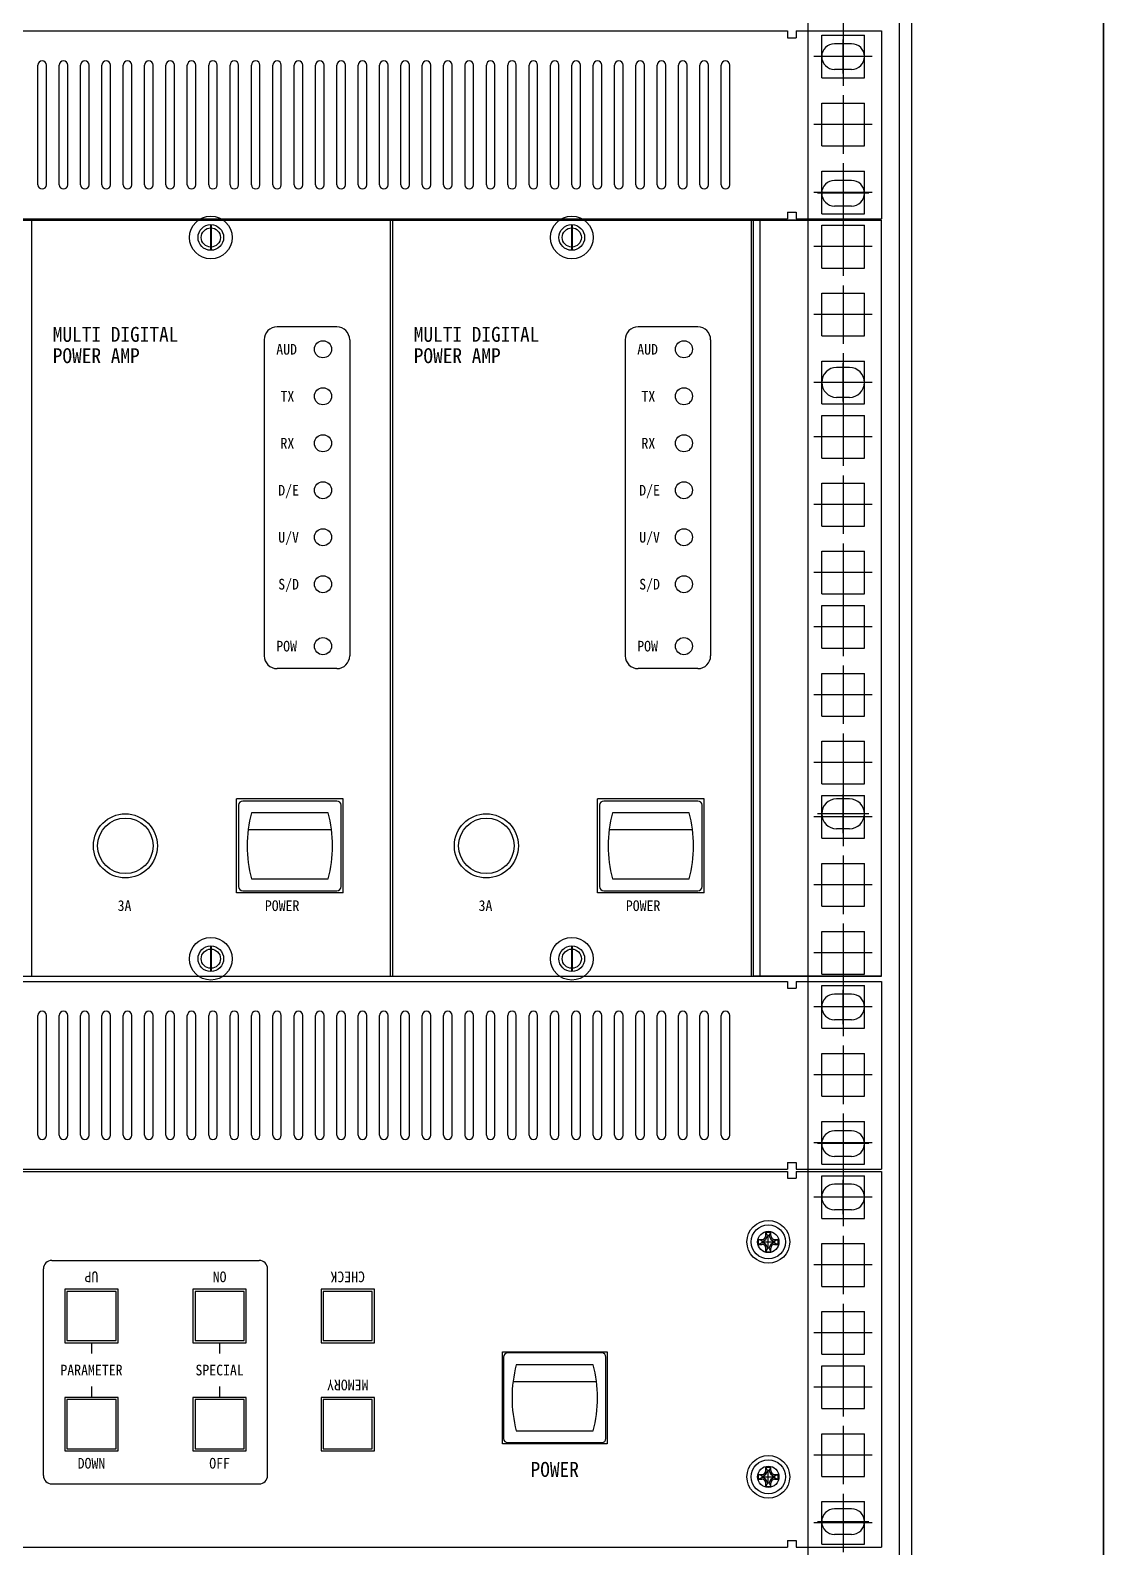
# Model space of a CAD drawing. Header units: millimetres. Extents: x 0 to 841, y 0 to 594.
# Drawn here: x 734.87 to 740.01, y 496.67 to 503.94 of the extents above; entities that cross this region are included whole.
import ezdxf
from ezdxf.enums import TextEntityAlignment as Align

# ---------------------------------------------------------------- set-up
doc = ezdxf.new("R2010")
doc.units = ezdxf.units.MM
doc.header["$LTSCALE"] = 10
doc.layers.add('LINE05', color=2, linetype='Continuous')
doc.layers.add('LINE06', color=9, linetype='Continuous')
doc.styles.get("Standard").update_dxf_attribs({"font": 'GulimChe.ttf'})

# ---------------------------------------------------------------- blocks, each defined once
blk = doc.blocks.new('sw-05')
at = {"color": 7}
for p, q in [((-12, 9.5), (-12, -9.5)), ((11, 10.5), (-11, 10.5)), ((9, 7.75), (-9, 7.75)), ((12, -9.5), (12, 9.5)), ((9.77, 3.75), (-9.77, 3.75)), ((-11, -10.5), (11, -10.5)), ((-9, -7.75), (9, -7.75))]:
    blk.add_line(p, q, dxfattribs=at)
for centre, radius, start, end in [((-11, 9.5), 1, 90, 180), ((20.53, 0), 30.53, 165.2952, 194.7048), ((-20.53, 0), 30.53, 345.2952, 14.7048), ((11, 9.5), 1, 0, 90), ((-11, -9.5), 1, 180, 270), ((11, -9.5), 1, 270, 0)]:
    blk.add_arc(centre, radius, start, end, dxfattribs=at)

msp = doc.modelspace()

# ---------------------------------------------------------------- linework, layer by layer
at = {"color": 7, "lineweight": 30}
for p, q in [((736.3357, 502.516), (736.0494, 502.516)), ((738.0642, 502.516), (737.7778, 502.516)), ((736.3971, 502.4547), (736.3971, 500.941)), ((738.1255, 502.4547), (738.1255, 500.941)), ((736.3357, 500.8797), (736.0494, 500.8797)), ((738.0642, 500.8797), (737.7778, 500.8797))]:
    msp.add_line(p, q, dxfattribs=at)
at = {"color": 7}
for p, q in [((735.988, 502.4547), (735.988, 500.941)), ((737.7164, 502.4547), (737.7164, 500.941))]:
    msp.add_line(p, q, dxfattribs=at)
for centre, start, end in [((736.0494, 502.4547), 90, 180), ((737.7778, 502.4547), 90, 180), ((736.0494, 500.941), 180, 270), ((737.7778, 500.941), 180, 270)]:
    msp.add_arc(centre, 0.0614, start, end, dxfattribs=at)
at = {"color": 7, "lineweight": 30}
for centre, start, end in [((736.3357, 502.4547), 0, 90), ((738.0642, 502.4547), 0, 90), ((736.3357, 500.941), 270, 0), ((738.0642, 500.941), 270, 0)]:
    msp.add_arc(centre, 0.0614, start, end, dxfattribs=at)
at = {"layer": 'LINE05'}
for p, q in [((740.0073, 529.9994), (740.0073, 486.0221)), ((740.0073, 529.9994), (740.0073, 486.0221)), ((740.0073, 486.0221), (740.0073, 529.9994)), ((739.0869, 528.5164), (739.0869, 487.5562))]:
    msp.add_line(p, q, dxfattribs=at)
at = {"layer": 'LINE06'}
for p, q in [((738.5929, 490.2869), (738.5929, 528.5164)), ((739.0306, 490.2869), (739.0306, 528.5164)), ((738.7596, 504.2101), (738.7596, 503.9302)), ((729.5142, 503.9331), (738.4937, 503.9331)), ((738.4937, 503.9331), (738.4937, 503.9004)), ((738.4937, 503.9004), (738.5346, 503.9004)), ((738.5346, 503.9331), (738.5346, 503.9004)), ((738.5346, 503.9331), (738.9437, 503.9331)), ((738.6573, 503.7081), (738.6573, 503.9127)), ((738.6573, 503.9127), (738.8619, 503.9127)), ((738.7596, 503.9503), (738.7596, 503.6705)), ((738.7596, 503.7286), (738.7596, 503.8922)), ((738.8619, 503.7081), (738.8619, 503.9127)), ((738.9437, 503.9331), (738.9437, 503.0331)), ((738.8995, 503.8104), (738.6197, 503.8104)), ((738.8823, 503.8104), (738.6369, 503.8104)), ((738.8005, 503.8718), (738.7187, 503.8718)), ((734.9039, 503.1968), (734.9039, 503.7695)), ((734.9448, 503.1968), (734.9448, 503.7695)), ((735.0062, 503.1968), (735.0062, 503.7695)), ((735.0471, 503.1968), (735.0471, 503.7695)), ((735.1085, 503.1968), (735.1085, 503.7695)), ((735.1494, 503.1968), (735.1494, 503.7695)), ((735.2107, 503.1968), (735.2107, 503.7695)), ((735.2517, 503.1968), (735.2517, 503.7695)), ((735.313, 503.1968), (735.313, 503.7695)), ((735.3539, 503.1968), (735.3539, 503.7695)), ((735.4153, 503.1968), (735.4153, 503.7695)), ((735.4562, 503.1968), (735.4562, 503.7695)), ((735.5176, 503.1968), (735.5176, 503.7695)), ((735.5585, 503.1968), (735.5585, 503.7695)), ((735.6198, 503.1968), (735.6198, 503.7695)), ((735.6607, 503.1968), (735.6607, 503.7695)), ((735.7221, 503.1968), (735.7221, 503.7695)), ((735.763, 503.1968), (735.763, 503.7695)), ((735.8244, 503.1968), (735.8244, 503.7695)), ((735.8653, 503.1968), (735.8653, 503.7695)), ((735.9267, 503.1968), (735.9267, 503.7695)), ((735.9676, 503.1968), (735.9676, 503.7695)), ((736.0289, 503.1968), (736.0289, 503.7695)), ((736.0698, 503.1968), (736.0698, 503.7695)), ((736.1312, 503.1968), (736.1312, 503.7695)), ((736.1721, 503.1968), (736.1721, 503.7695)), ((736.2335, 503.1968), (736.2335, 503.7695)), ((736.2744, 503.1968), (736.2744, 503.7695)), ((736.3357, 503.1968), (736.3357, 503.7695)), ((736.3767, 503.1968), (736.3767, 503.7695)), ((736.438, 503.1968), (736.438, 503.7695)), ((736.4789, 503.1968), (736.4789, 503.7695)), ((736.5403, 503.1968), (736.5403, 503.7695)), ((736.5812, 503.1968), (736.5812, 503.7695)), ((736.6426, 503.1968), (736.6426, 503.7695)), ((736.6835, 503.1968), (736.6835, 503.7695)), ((736.7448, 503.1968), (736.7448, 503.7695)), ((736.7857, 503.1968), (736.7857, 503.7695)), ((736.8471, 503.1968), (736.8471, 503.7695)), ((736.888, 503.1968), (736.888, 503.7695)), ((736.9494, 503.1968), (736.9494, 503.7695)), ((736.9903, 503.1968), (736.9903, 503.7695)), ((737.0517, 503.1968), (737.0517, 503.7695)), ((737.0926, 503.1968), (737.0926, 503.7695)), ((737.1539, 503.1968), (737.1539, 503.7695)), ((737.1948, 503.1968), (737.1948, 503.7695)), ((737.2562, 503.1968), (737.2562, 503.7695)), ((737.2971, 503.1968), (737.2971, 503.7695)), ((737.3585, 503.1968), (737.3585, 503.7695)), ((737.3994, 503.1968), (737.3994, 503.7695)), ((737.4607, 503.1968), (737.4607, 503.7695)), ((737.5017, 503.1968), (737.5017, 503.7695)), ((737.563, 503.1968), (737.563, 503.7695)), ((737.6039, 503.1968), (737.6039, 503.7695)), ((737.6653, 503.1968), (737.6653, 503.7695)), ((737.7062, 503.1968), (737.7062, 503.7695)), ((737.7676, 503.1968), (737.7676, 503.7695)), ((737.8085, 503.1968), (737.8085, 503.7695)), ((737.8698, 503.1968), (737.8698, 503.7695)), ((737.9107, 503.1968), (737.9107, 503.7695)), ((737.9721, 503.1968), (737.9721, 503.7695)), ((738.013, 503.1968), (738.013, 503.7695)), ((738.0744, 503.1968), (738.0744, 503.7695)), ((738.1153, 503.1968), (738.1153, 503.7695)), ((738.1767, 503.1968), (738.1767, 503.7695)), ((738.2176, 503.1968), (738.2176, 503.7695)), ((738.8005, 503.749), (738.7187, 503.749)), ((738.6573, 503.7081), (738.8619, 503.7081)), ((738.7596, 503.6251), (738.7596, 503.3452)), ((738.6573, 503.3829), (738.6573, 503.5874)), ((738.6573, 503.5874), (738.8619, 503.5874)), ((738.8619, 503.3829), (738.8619, 503.5874)), ((738.8995, 503.4852), (738.6197, 503.4852)), ((738.6573, 503.3829), (738.8619, 503.3829)), ((738.6573, 503.0577), (738.6573, 503.2622)), ((738.6573, 503.2622), (738.8619, 503.2622)), ((738.7596, 503.2999), (738.7596, 503.02)), ((738.7596, 503.2377), (738.7596, 503.074)), ((738.8619, 503.0577), (738.8619, 503.2622)), ((738.8995, 503.1599), (738.6197, 503.1599)), ((738.8005, 503.2172), (738.7187, 503.2172)), ((738.8823, 503.1559), (738.6369, 503.1559)), ((738.8005, 503.0945), (738.7187, 503.0945)), ((729.0642, 503.0274), (738.9437, 503.0274)), ((729.5142, 503.0331), (738.4937, 503.0331)), ((734.8732, 503.0274), (736.5914, 503.0274)), ((734.8732, 503.0274), (734.8732, 499.407)), ((734.8732, 503.0274), (736.5914, 503.0274)), ((734.8732, 503.0274), (734.8732, 499.407)), ((735.7323, 503.0274), (736.5914, 503.0274)), ((735.7323, 503.0274), (736.5914, 503.0274)), ((736.5914, 503.0274), (736.5914, 499.407)), ((736.5914, 503.0274), (736.5914, 499.407)), ((736.6017, 503.0274), (738.3198, 503.0274)), ((736.6017, 503.0274), (736.6017, 499.407)), ((736.6017, 503.0274), (738.3198, 503.0274)), ((736.6017, 503.0274), (736.6017, 499.407)), ((737.4607, 503.0274), (738.3198, 503.0274)), ((737.4607, 503.0274), (738.3198, 503.0274)), ((738.3198, 503.0274), (738.3198, 499.407)), ((738.3198, 503.0274), (738.3198, 499.407)), ((738.3301, 499.407), (738.3301, 503.0274)), ((738.9437, 503.0274), (738.3301, 503.0274)), ((738.3628, 499.407), (738.3628, 503.0274)), ((738.4937, 503.0659), (738.4937, 503.0331)), ((738.4937, 503.0659), (738.5346, 503.0659)), ((738.5346, 503.0659), (738.5346, 503.0331)), ((738.5346, 503.0331), (738.9437, 503.0331)), ((738.6573, 503.0577), (738.8619, 503.0577)), ((738.7596, 503.0401), (738.7596, 502.7602)), ((738.9437, 499.407), (738.9437, 503.0274)), ((735.7303, 503.0054), (735.7303, 502.8827)), ((735.7344, 503.0054), (735.7344, 502.8827)), ((737.4587, 503.0054), (737.4587, 502.8827)), ((737.4628, 503.0054), (737.4628, 502.8827)), ((738.6573, 502.7979), (738.6573, 503.0024)), ((738.6573, 503.0024), (738.8619, 503.0024)), ((738.8619, 502.7979), (738.8619, 503.0024)), ((738.8995, 502.9002), (738.6197, 502.9002)), ((738.6573, 502.7979), (738.8619, 502.7979)), ((738.6573, 502.4727), (738.6573, 502.6772)), ((738.6573, 502.6772), (738.8619, 502.6772)), ((738.7596, 502.7149), (738.7596, 502.435)), ((738.8619, 502.4727), (738.8619, 502.6772)), ((738.8995, 502.5749), (738.6197, 502.5749)), ((738.6573, 502.4727), (738.8619, 502.4727)), ((738.7596, 502.3897), (738.7596, 502.1098)), ((738.6573, 502.1474), (738.6573, 502.352)), ((738.6573, 502.352), (738.8619, 502.352)), ((738.7903, 502.3217), (738.7289, 502.3217)), ((738.7596, 502.1581), (738.7596, 502.3422)), ((738.8619, 502.1474), (738.8619, 502.352)), ((738.8995, 502.2497), (738.6197, 502.2497)), ((738.8823, 502.2501), (738.6369, 502.2501)), ((738.6573, 502.1474), (738.8619, 502.1474)), ((738.7903, 502.1785), (738.7289, 502.1785)), ((738.6573, 501.8877), (738.6573, 502.0922)), ((738.6573, 502.0922), (738.8619, 502.0922)), ((738.7596, 502.1299), (738.7596, 501.85)), ((738.8619, 501.8877), (738.8619, 502.0922)), ((738.8995, 501.9899), (738.6197, 501.9899)), ((738.6573, 501.8877), (738.8619, 501.8877)), ((738.7596, 501.8047), (738.7596, 501.5248)), ((738.6573, 501.5624), (738.6573, 501.767)), ((738.6573, 501.767), (738.8619, 501.767)), ((738.8619, 501.5624), (738.8619, 501.767)), ((738.8995, 501.6647), (738.6197, 501.6647)), ((738.6573, 501.5624), (738.8619, 501.5624)), ((738.6573, 501.2372), (738.6573, 501.4418)), ((738.6573, 501.4418), (738.8619, 501.4418)), ((738.7596, 501.4794), (738.7596, 501.1996)), ((738.8619, 501.2372), (738.8619, 501.4418)), ((738.8995, 501.3395), (738.6197, 501.3395)), ((738.6573, 501.2372), (738.8619, 501.2372)), ((738.7596, 501.2197), (738.7596, 500.9398)), ((738.6573, 500.9774), (738.6573, 501.182)), ((738.6573, 501.182), (738.8619, 501.182)), ((738.8619, 500.9774), (738.8619, 501.182)), ((738.8995, 501.0797), (738.6197, 501.0797)), ((738.6573, 500.9774), (738.8619, 500.9774)), ((738.6573, 500.6522), (738.6573, 500.8568)), ((738.6573, 500.8568), (738.8619, 500.8568)), ((738.7596, 500.8944), (738.7596, 500.6146)), ((738.8619, 500.6522), (738.8619, 500.8568)), ((738.8995, 500.7545), (738.6197, 500.7545)), ((738.6573, 500.6522), (738.8619, 500.6522)), ((738.7596, 500.5692), (738.7596, 500.2893)), ((738.6573, 500.327), (738.6573, 500.5315)), ((738.6573, 500.5315), (738.8619, 500.5315)), ((738.8619, 500.327), (738.8619, 500.5315)), ((738.8995, 500.4293), (738.6197, 500.4293)), ((738.6573, 500.327), (738.8619, 500.327)), ((736.3664, 500.2558), (735.8551, 500.2558)), ((735.8551, 499.8058), (735.8551, 500.2558)), ((736.3664, 500.2558), (735.8551, 500.2558)), ((735.8551, 499.8058), (735.8551, 500.2558)), ((736.3664, 500.2558), (735.8551, 500.2558)), ((735.8551, 499.8058), (735.8551, 500.2558)), ((736.3664, 500.2558), (735.8551, 500.2558)), ((735.8551, 499.8058), (735.8551, 500.2558)), ((736.3664, 499.8058), (736.3664, 500.2558)), ((736.3664, 499.8058), (736.3664, 500.2558)), ((736.3664, 499.8058), (736.3664, 500.2558)), ((736.3664, 499.8058), (736.3664, 500.2558)), ((738.0948, 500.2558), (737.5835, 500.2558)), ((737.5835, 499.8058), (737.5835, 500.2558)), ((738.0948, 500.2558), (737.5835, 500.2558)), ((737.5835, 499.8058), (737.5835, 500.2558)), ((738.0948, 500.2558), (737.5835, 500.2558)), ((737.5835, 499.8058), (737.5835, 500.2558)), ((738.0948, 500.2558), (737.5835, 500.2558)), ((737.5835, 499.8058), (737.5835, 500.2558)), ((738.0948, 499.8058), (738.0948, 500.2558)), ((738.0948, 499.8058), (738.0948, 500.2558)), ((738.0948, 499.8058), (738.0948, 500.2558)), ((738.0948, 499.8058), (738.0948, 500.2558)), ((738.6573, 500.0672), (738.6573, 500.2718)), ((738.6573, 500.2718), (738.8619, 500.2718)), ((738.7903, 500.2558), (738.7289, 500.2558)), ((738.7596, 500.3094), (738.7596, 500.0296)), ((738.7596, 500.0922), (738.7596, 500.2763)), ((738.8619, 500.0672), (738.8619, 500.2718)), ((738.8823, 500.1842), (738.6369, 500.1842)), ((738.8995, 500.1695), (738.6197, 500.1695)), ((738.7903, 500.1126), (738.7289, 500.1126)), ((738.6573, 500.0672), (738.8619, 500.0672)), ((738.7596, 499.9842), (738.7596, 499.7043)), ((738.6573, 499.742), (738.6573, 499.9465)), ((738.6573, 499.9465), (738.8619, 499.9465)), ((738.8619, 499.742), (738.8619, 499.9465)), ((738.8995, 499.8443), (738.6197, 499.8443)), ((736.3664, 499.8058), (735.8551, 499.8058)), ((736.3664, 499.8058), (735.8551, 499.8058)), ((736.3664, 499.8058), (735.8551, 499.8058)), ((736.3664, 499.8058), (735.8551, 499.8058)), ((738.0948, 499.8058), (737.5835, 499.8058)), ((738.0948, 499.8058), (737.5835, 499.8058)), ((738.0948, 499.8058), (737.5835, 499.8058)), ((738.0948, 499.8058), (737.5835, 499.8058)), ((738.6573, 499.742), (738.8619, 499.742)), ((738.6573, 499.4168), (738.6573, 499.6213)), ((738.6573, 499.6213), (738.8619, 499.6213)), ((738.7596, 499.659), (738.7596, 499.3791)), ((738.8619, 499.4168), (738.8619, 499.6213)), ((735.7303, 499.5517), (735.7303, 499.4289)), ((735.7344, 499.5517), (735.7344, 499.4289)), ((737.4587, 499.5517), (737.4587, 499.4289)), ((737.4628, 499.5517), (737.4628, 499.4289)), ((738.8995, 499.519), (738.6197, 499.519)), ((729.0642, 499.407), (738.9437, 499.407)), ((729.5142, 499.382), (738.4937, 499.382)), ((734.8732, 499.407), (736.5914, 499.407)), ((734.8732, 499.407), (736.5914, 499.407)), ((736.6017, 499.407), (738.3198, 499.407)), ((736.6017, 499.407), (738.3198, 499.407)), ((738.9437, 499.407), (738.3301, 499.407)), ((738.4937, 499.382), (738.4937, 499.3493)), ((738.5346, 499.382), (738.5346, 499.3493)), ((738.5346, 499.382), (738.9437, 499.382)), ((738.6573, 499.4168), (738.8619, 499.4168)), ((738.7596, 499.3992), (738.7596, 499.1193)), ((738.9437, 499.382), (738.9437, 498.482)), ((738.4937, 499.3493), (738.5346, 499.3493)), ((738.6573, 499.157), (738.6573, 499.3615)), ((738.6573, 499.3615), (738.8619, 499.3615)), ((738.8005, 499.3206), (738.7187, 499.3206)), ((738.7596, 499.1774), (738.7596, 499.3411)), ((738.8619, 499.157), (738.8619, 499.3615)), ((738.8995, 499.2593), (738.6197, 499.2593)), ((738.8823, 499.2593), (738.6369, 499.2593)), ((734.9039, 498.6456), (734.9039, 499.2184)), ((734.9448, 498.6456), (734.9448, 499.2184)), ((735.0062, 498.6456), (735.0062, 499.2184)), ((735.0471, 498.6456), (735.0471, 499.2184)), ((735.1085, 498.6456), (735.1085, 499.2184)), ((735.1494, 498.6456), (735.1494, 499.2184)), ((735.2107, 498.6456), (735.2107, 499.2184)), ((735.2517, 498.6456), (735.2517, 499.2184)), ((735.313, 498.6456), (735.313, 499.2184)), ((735.3539, 498.6456), (735.3539, 499.2184)), ((735.4153, 498.6456), (735.4153, 499.2184)), ((735.4562, 498.6456), (735.4562, 499.2184)), ((735.5176, 498.6456), (735.5176, 499.2184)), ((735.5585, 498.6456), (735.5585, 499.2184)), ((735.6198, 498.6456), (735.6198, 499.2184)), ((735.6607, 498.6456), (735.6607, 499.2184)), ((735.7221, 498.6456), (735.7221, 499.2184)), ((735.763, 498.6456), (735.763, 499.2184)), ((735.8244, 498.6456), (735.8244, 499.2184)), ((735.8653, 498.6456), (735.8653, 499.2184)), ((735.9267, 498.6456), (735.9267, 499.2184)), ((735.9676, 498.6456), (735.9676, 499.2184)), ((736.0289, 498.6456), (736.0289, 499.2184)), ((736.0698, 498.6456), (736.0698, 499.2184)), ((736.1312, 498.6456), (736.1312, 499.2184)), ((736.1721, 498.6456), (736.1721, 499.2184)), ((736.2335, 498.6456), (736.2335, 499.2184)), ((736.2744, 498.6456), (736.2744, 499.2184)), ((736.3357, 498.6456), (736.3357, 499.2184)), ((736.3767, 498.6456), (736.3767, 499.2184)), ((736.438, 498.6456), (736.438, 499.2184)), ((736.4789, 498.6456), (736.4789, 499.2184)), ((736.5403, 498.6456), (736.5403, 499.2184)), ((736.5812, 498.6456), (736.5812, 499.2184)), ((736.6426, 498.6456), (736.6426, 499.2184)), ((736.6835, 498.6456), (736.6835, 499.2184)), ((736.7448, 498.6456), (736.7448, 499.2184)), ((736.7857, 498.6456), (736.7857, 499.2184)), ((736.8471, 498.6456), (736.8471, 499.2184)), ((736.888, 498.6456), (736.888, 499.2184)), ((736.9494, 498.6456), (736.9494, 499.2184)), ((736.9903, 498.6456), (736.9903, 499.2184)), ((737.0517, 498.6456), (737.0517, 499.2184)), ((737.0926, 498.6456), (737.0926, 499.2184)), ((737.1539, 498.6456), (737.1539, 499.2184)), ((737.1948, 498.6456), (737.1948, 499.2184)), ((737.2562, 498.6456), (737.2562, 499.2184)), ((737.2971, 498.6456), (737.2971, 499.2184)), ((737.3585, 498.6456), (737.3585, 499.2184)), ((737.3994, 498.6456), (737.3994, 499.2184)), ((737.4607, 498.6456), (737.4607, 499.2184)), ((737.5017, 498.6456), (737.5017, 499.2184)), ((737.563, 498.6456), (737.563, 499.2184)), ((737.6039, 498.6456), (737.6039, 499.2184)), ((737.6653, 498.6456), (737.6653, 499.2184)), ((737.7062, 498.6456), (737.7062, 499.2184)), ((737.7676, 498.6456), (737.7676, 499.2184)), ((737.8085, 498.6456), (737.8085, 499.2184)), ((737.8698, 498.6456), (737.8698, 499.2184)), ((737.9107, 498.6456), (737.9107, 499.2184)), ((737.9721, 498.6456), (737.9721, 499.2184)), ((738.013, 498.6456), (738.013, 499.2184)), ((738.0744, 498.6456), (738.0744, 499.2184)), ((738.1153, 498.6456), (738.1153, 499.2184)), ((738.1767, 498.6456), (738.1767, 499.2184)), ((738.2176, 498.6456), (738.2176, 499.2184)), ((738.8005, 499.1979), (738.7187, 499.1979)), ((738.6573, 499.157), (738.8619, 499.157)), ((738.6573, 498.8318), (738.6573, 499.0363)), ((738.6573, 499.0363), (738.8619, 499.0363)), ((738.7596, 499.074), (738.7596, 498.7941)), ((738.8619, 498.8318), (738.8619, 499.0363)), ((738.8995, 498.934), (738.6197, 498.934)), ((738.6573, 498.8318), (738.8619, 498.8318)), ((738.7596, 498.7488), (738.7596, 498.4689)), ((738.6573, 498.5065), (738.6573, 498.7111)), ((738.6573, 498.7111), (738.8619, 498.7111)), ((738.8005, 498.6661), (738.7187, 498.6661)), ((738.7596, 498.6865), (738.7596, 498.5229)), ((738.8619, 498.5065), (738.8619, 498.7111)), ((738.8995, 498.6088), (738.6197, 498.6088)), ((738.8823, 498.6047), (738.6369, 498.6047)), ((738.4937, 498.5147), (738.4937, 498.482)), ((738.4937, 498.5147), (738.5346, 498.5147)), ((738.5346, 498.5147), (738.5346, 498.482)), ((738.6573, 498.5065), (738.8619, 498.5065)), ((738.8005, 498.5434), (738.7187, 498.5434)), ((729.5142, 498.482), (738.4937, 498.482)), ((729.5142, 498.4718), (738.4937, 498.4718)), ((738.4937, 498.4718), (738.4937, 498.439)), ((738.4937, 498.439), (738.5346, 498.439)), ((738.5346, 498.482), (738.9437, 498.482)), ((738.5346, 498.4718), (738.5346, 498.439)), ((738.5346, 498.4718), (738.9437, 498.4718)), ((738.6573, 498.2468), (738.6573, 498.4513)), ((738.6573, 498.4513), (738.8619, 498.4513)), ((738.7596, 498.489), (738.7596, 498.2091)), ((738.8619, 498.2468), (738.8619, 498.4513)), ((738.9437, 498.4718), (738.9437, 496.6718)), ((738.8005, 498.4104), (738.7187, 498.4104)), ((738.7596, 498.2672), (738.7596, 498.4309)), ((738.8995, 498.349), (738.6197, 498.349)), ((738.8823, 498.349), (738.6369, 498.349)), ((738.6573, 498.2468), (738.8619, 498.2468)), ((738.8005, 498.2877), (738.7187, 498.2877)), ((738.3549, 498.146), (738.3713, 498.146)), ((738.3549, 498.1226), (738.3549, 498.146)), ((738.3713, 498.1389), (738.3549, 498.146)), ((738.39, 498.181), (738.4133, 498.181)), ((738.39, 498.1647), (738.39, 498.181)), ((738.397, 498.1647), (738.39, 498.181)), ((738.4063, 498.1647), (738.397, 498.1647)), ((738.4017, 498.1039), (738.4017, 498.1647)), ((738.4063, 498.1647), (738.4133, 498.181)), ((738.4133, 498.1647), (738.4133, 498.181)), ((738.432, 498.146), (738.4484, 498.146)), ((738.432, 498.1389), (738.4484, 498.146)), ((738.4484, 498.1226), (738.4484, 498.146)), ((738.7596, 498.1638), (738.7596, 497.8839)), ((738.3713, 498.1296), (738.3549, 498.1226)), ((738.3549, 498.1226), (738.3713, 498.1226)), ((738.3713, 498.1389), (738.3713, 498.1296)), ((738.3713, 498.1343), (738.432, 498.1343)), ((738.39, 498.0875), (738.39, 498.1039)), ((738.397, 498.1039), (738.39, 498.0875)), ((738.39, 498.0875), (738.4133, 498.0875)), ((738.4063, 498.1039), (738.397, 498.1039)), ((738.4063, 498.1039), (738.4133, 498.0875)), ((738.4133, 498.0875), (738.4133, 498.1039)), ((738.432, 498.1389), (738.432, 498.1296)), ((738.432, 498.1296), (738.4484, 498.1226)), ((738.432, 498.1226), (738.4484, 498.1226)), ((738.6573, 497.9215), (738.6573, 498.1261)), ((738.6573, 498.1261), (738.8619, 498.1261)), ((738.8619, 497.9215), (738.8619, 498.1261)), ((734.9306, 497.016), (734.9306, 498.0048)), ((734.9715, 498.0457), (735.9635, 498.0457)), ((736.0044, 497.016), (736.0044, 498.0048)), ((738.8995, 498.0238), (738.6197, 498.0238)), ((738.6573, 497.9215), (738.8619, 497.9215)), ((738.6573, 497.5963), (738.6573, 497.8009)), ((738.6573, 497.8009), (738.8619, 497.8009)), ((738.7596, 497.8385), (738.7596, 497.5586)), ((738.8619, 497.5963), (738.8619, 497.8009)), ((735.1607, 497.6517), (735.1607, 497.6002)), ((735.7743, 497.6517), (735.7743, 497.6002)), ((738.8995, 497.6986), (738.6197, 497.6986)), ((737.1335, 497.582), (737.1335, 497.1934)), ((737.6039, 497.6024), (737.1539, 497.6024)), ((737.6244, 497.1934), (737.6244, 497.582)), ((738.6573, 497.5963), (738.8619, 497.5963)), ((738.7596, 497.5788), (738.7596, 497.2989)), ((737.563, 497.5462), (737.1948, 497.5462)), ((738.6573, 497.3365), (738.6573, 497.5411)), ((738.6573, 497.5411), (738.8619, 497.5411)), ((738.8619, 497.3365), (738.8619, 497.5411)), ((735.1607, 497.4411), (735.1607, 497.3895)), ((735.7743, 497.4411), (735.7743, 497.3895)), ((737.5787, 497.4644), (737.1791, 497.4644)), ((738.8995, 497.4388), (738.6197, 497.4388)), ((738.6573, 497.3365), (738.8619, 497.3365)), ((737.1948, 497.2292), (737.563, 497.2292)), ((738.6573, 497.0113), (738.6573, 497.2159)), ((738.6573, 497.2159), (738.8619, 497.2159)), ((738.7596, 497.2535), (738.7596, 496.9736)), ((738.8619, 497.0113), (738.8619, 497.2159)), ((737.1539, 497.1729), (737.6039, 497.1729)), ((738.39, 497.056), (738.4133, 497.056)), ((738.39, 497.0397), (738.39, 497.056)), ((738.397, 497.0397), (738.39, 497.056)), ((738.4063, 497.0397), (738.4133, 497.056)), ((738.4133, 497.0397), (738.4133, 497.056)), ((738.8995, 497.1136), (738.6197, 497.1136)), ((738.3549, 497.021), (738.3713, 497.021)), ((738.3549, 496.9976), (738.3549, 497.021)), ((738.3713, 497.0139), (738.3549, 497.021)), ((738.3713, 497.0046), (738.3549, 496.9976)), ((738.3549, 496.9976), (738.3713, 496.9976)), ((738.3713, 497.0139), (738.3713, 497.0046)), ((738.3713, 497.0093), (738.432, 497.0093)), ((738.4063, 497.0397), (738.397, 497.0397)), ((738.4017, 496.9789), (738.4017, 497.0397)), ((738.432, 497.021), (738.4484, 497.021)), ((738.432, 497.0139), (738.4484, 497.021)), ((738.432, 497.0139), (738.432, 497.0046)), ((738.432, 497.0046), (738.4484, 496.9976)), ((738.432, 496.9976), (738.4484, 496.9976)), ((738.4484, 496.9976), (738.4484, 497.021)), ((738.6573, 497.0113), (738.8619, 497.0113)), ((734.9715, 496.9751), (735.9635, 496.9751)), ((738.39, 496.9625), (738.39, 496.9789)), ((738.397, 496.9789), (738.39, 496.9625)), ((738.39, 496.9625), (738.4133, 496.9625)), ((738.4063, 496.9789), (738.397, 496.9789)), ((738.4063, 496.9789), (738.4133, 496.9625)), ((738.4133, 496.9625), (738.4133, 496.9789)), ((738.7596, 496.9283), (738.7596, 496.6484)), ((738.6573, 496.6861), (738.6573, 496.8906)), ((738.6573, 496.8906), (738.8619, 496.8906)), ((738.8005, 496.8559), (738.7187, 496.8559)), ((738.7596, 496.8763), (738.7596, 496.7127)), ((738.8619, 496.6861), (738.8619, 496.8906)), ((738.8995, 496.7884), (738.6197, 496.7884)), ((738.8823, 496.7945), (738.6369, 496.7945)), ((738.4937, 496.7045), (738.4937, 496.6718)), ((738.4937, 496.7045), (738.5346, 496.7045)), ((738.5346, 496.7045), (738.5346, 496.6718)), ((738.8005, 496.7331), (738.7187, 496.7331)), ((729.5142, 496.6718), (738.4937, 496.6718)), ((738.5346, 496.6718), (738.9437, 496.6718)), ((738.6573, 496.6861), (738.8619, 496.6861))]:
    msp.add_line(p, q, dxfattribs=at)
for points in [[(735.0328, 497.6517), (735.2885, 497.6517), (735.2885, 497.9074), (735.0328, 497.9074)], [(735.0328, 497.6517), (735.2885, 497.6517), (735.2885, 497.9074), (735.0328, 497.9074)], [(735.0328, 497.6517), (735.2885, 497.6517), (735.2885, 497.9074), (735.0328, 497.9074)], [(735.0328, 497.6517), (735.2885, 497.6517), (735.2885, 497.9074), (735.0328, 497.9074)], [(735.0431, 497.662), (735.2783, 497.662), (735.2783, 497.8972), (735.0431, 497.8972)], [(735.0431, 497.662), (735.2783, 497.662), (735.2783, 497.8972), (735.0431, 497.8972)], [(735.6465, 497.6517), (735.9021, 497.6517), (735.9021, 497.9074), (735.6465, 497.9074)], [(735.6465, 497.6517), (735.9021, 497.6517), (735.9021, 497.9074), (735.6465, 497.9074)], [(735.6465, 497.6517), (735.9021, 497.6517), (735.9021, 497.9074), (735.6465, 497.9074)], [(735.6465, 497.6517), (735.9021, 497.6517), (735.9021, 497.9074), (735.6465, 497.9074)], [(735.6567, 497.662), (735.8919, 497.662), (735.8919, 497.8972), (735.6567, 497.8972)], [(735.6567, 497.662), (735.8919, 497.662), (735.8919, 497.8972), (735.6567, 497.8972)], [(736.2601, 497.6517), (736.5158, 497.6517), (736.5158, 497.9074), (736.2601, 497.9074)], [(736.2601, 497.6517), (736.5158, 497.6517), (736.5158, 497.9074), (736.2601, 497.9074)], [(736.2703, 497.662), (736.5056, 497.662), (736.5056, 497.8972), (736.2703, 497.8972)], [(737.1284, 497.1678), (737.1284, 497.6076), (737.6295, 497.6076), (737.6295, 497.1678)], [(737.1284, 497.1678), (737.1284, 497.6076), (737.6295, 497.6076), (737.6295, 497.1678)], [(735.0328, 497.1338), (735.2885, 497.1338), (735.2885, 497.3895), (735.0328, 497.3895)], [(735.0328, 497.1338), (735.2885, 497.1338), (735.2885, 497.3895), (735.0328, 497.3895)], [(735.0328, 497.1338), (735.2885, 497.1338), (735.2885, 497.3895), (735.0328, 497.3895)], [(735.0328, 497.1338), (735.2885, 497.1338), (735.2885, 497.3895), (735.0328, 497.3895)], [(735.0431, 497.1441), (735.2783, 497.1441), (735.2783, 497.3793), (735.0431, 497.3793)], [(735.0431, 497.1441), (735.2783, 497.1441), (735.2783, 497.3793), (735.0431, 497.3793)], [(735.6465, 497.1338), (735.9021, 497.1338), (735.9021, 497.3895), (735.6465, 497.3895)], [(735.6465, 497.1338), (735.9021, 497.1338), (735.9021, 497.3895), (735.6465, 497.3895)], [(735.6465, 497.1338), (735.9021, 497.1338), (735.9021, 497.3895), (735.6465, 497.3895)], [(735.6465, 497.1338), (735.9021, 497.1338), (735.9021, 497.3895), (735.6465, 497.3895)], [(735.6567, 497.1441), (735.8919, 497.1441), (735.8919, 497.3793), (735.6567, 497.3793)], [(735.6567, 497.1441), (735.8919, 497.1441), (735.8919, 497.3793), (735.6567, 497.3793)], [(736.2601, 497.1338), (736.5158, 497.1338), (736.5158, 497.3895), (736.2601, 497.3895)], [(736.2601, 497.1338), (736.5158, 497.1338), (736.5158, 497.3895), (736.2601, 497.3895)], [(736.2703, 497.1441), (736.5056, 497.1441), (736.5056, 497.3793), (736.2703, 497.3793)]]:
    msp.add_lwpolyline(points, close=True, dxfattribs=at)
for centre, radius in [((735.7323, 502.9441), 0.1023), ((737.4607, 502.9441), 0.1023), ((735.7323, 502.9441), 0.0614), ((735.7323, 502.9441), 0.046), ((735.7323, 502.9441), 0.046), ((737.4607, 502.9441), 0.0614), ((737.4607, 502.9441), 0.046), ((737.4607, 502.9441), 0.046), ((736.2693, 502.4087), 0.0409), ((736.2693, 502.4087), 0.0409), ((737.9977, 502.4087), 0.0409), ((737.9977, 502.4087), 0.0409), ((736.2693, 502.1837), 0.0409), ((736.2693, 502.1837), 0.0409), ((736.2693, 502.1837), 0.0409), ((736.2693, 502.1837), 0.0409), ((737.9977, 502.1837), 0.0409), ((737.9977, 502.1837), 0.0409), ((737.9977, 502.1837), 0.0409), ((737.9977, 502.1837), 0.0409), ((736.2693, 501.9587), 0.0409), ((736.2693, 501.9587), 0.0409), ((736.2693, 501.9587), 0.0409), ((736.2693, 501.9587), 0.0409), ((737.9977, 501.9587), 0.0409), ((737.9977, 501.9587), 0.0409), ((737.9977, 501.9587), 0.0409), ((737.9977, 501.9587), 0.0409), ((736.2693, 501.7337), 0.0409), ((736.2693, 501.7337), 0.0409), ((736.2693, 501.7337), 0.0409), ((736.2693, 501.7337), 0.0409), ((737.9977, 501.7337), 0.0409), ((737.9977, 501.7337), 0.0409), ((737.9977, 501.7337), 0.0409), ((737.9977, 501.7337), 0.0409), ((736.2693, 501.5087), 0.0409), ((736.2693, 501.5087), 0.0409), ((736.2693, 501.5087), 0.0409), ((736.2693, 501.5087), 0.0409), ((737.9977, 501.5087), 0.0409), ((737.9977, 501.5087), 0.0409), ((737.9977, 501.5087), 0.0409), ((737.9977, 501.5087), 0.0409), ((736.2693, 501.2837), 0.0409), ((736.2693, 501.2837), 0.0409), ((736.2693, 501.2837), 0.0409), ((736.2693, 501.2837), 0.0409), ((737.9977, 501.2837), 0.0409), ((737.9977, 501.2837), 0.0409), ((737.9977, 501.2837), 0.0409), ((737.9977, 501.2837), 0.0409), ((736.2693, 500.9871), 0.0409), ((736.2693, 500.9871), 0.0409), ((736.2693, 500.9871), 0.0409), ((736.2693, 500.9871), 0.0409), ((737.9977, 500.9871), 0.0409), ((737.9977, 500.9871), 0.0409), ((737.9977, 500.9871), 0.0409), ((737.9977, 500.9871), 0.0409), ((735.3232, 500.0308), 0.1534), ((737.0517, 500.0308), 0.1534), ((735.3232, 500.0308, -0.0409), 0.133), ((737.0517, 500.0308, -0.0409), 0.133), ((735.7323, 499.4903), 0.1023), ((735.7323, 499.4903), 0.0614), ((735.7323, 499.4903), 0.046), ((735.7323, 499.4903), 0.046), ((737.4607, 499.4903), 0.1023), ((737.4607, 499.4903), 0.0614), ((737.4607, 499.4903), 0.046), ((737.4607, 499.4903), 0.046), ((738.4017, 498.1343), 0.1023), ((738.4017, 498.1343), 0.0818), ((738.4017, 498.1343), 0.0511), ((738.4017, 497.0093), 0.1023), ((738.4017, 497.0093), 0.0818), ((738.4017, 497.0093), 0.0511)]:
    msp.add_circle(centre, radius, dxfattribs=at)
for centre, radius, start, end in [((738.7187, 503.8104), 0.0614, 90, 270), ((738.8005, 503.8104), 0.0614, 270, 90), ((734.9244, 503.7695), 0.0205, 0, 180), ((735.0267, 503.7695), 0.0205, 0, 180), ((735.1289, 503.7695), 0.0205, 0, 180), ((735.2312, 503.7695), 0.0205, 0, 180), ((735.3335, 503.7695), 0.0205, 0, 180), ((735.4357, 503.7695), 0.0205, 0, 180), ((735.538, 503.7695), 0.0205, 0, 180), ((735.6403, 503.7695), 0.0205, 0, 180), ((735.7426, 503.7695), 0.0205, 0, 180), ((735.8448, 503.7695), 0.0205, 0, 180), ((735.9471, 503.7695), 0.0205, 0, 180), ((736.0494, 503.7695), 0.0205, 0, 180), ((736.1517, 503.7695), 0.0205, 0, 180), ((736.2539, 503.7695), 0.0205, 0, 180), ((736.3562, 503.7695), 0.0205, 0, 180), ((736.4585, 503.7695), 0.0205, 0, 180), ((736.5607, 503.7695), 0.0205, 0, 180), ((736.663, 503.7695), 0.0205, 0, 180), ((736.7653, 503.7695), 0.0205, 0, 180), ((736.8676, 503.7695), 0.0205, 0, 180), ((736.9698, 503.7695), 0.0205, 0, 180), ((737.0721, 503.7695), 0.0205, 0, 180), ((737.1744, 503.7695), 0.0205, 0, 180), ((737.2767, 503.7695), 0.0205, 0, 180), ((737.3789, 503.7695), 0.0205, 0, 180), ((737.4812, 503.7695), 0.0205, 0, 180), ((737.5835, 503.7695), 0.0205, 0, 180), ((737.6857, 503.7695), 0.0205, 0, 180), ((737.788, 503.7695), 0.0205, 0, 180), ((737.8903, 503.7695), 0.0205, 0, 180), ((737.9926, 503.7695), 0.0205, 0, 180), ((738.0948, 503.7695), 0.0205, 0, 180), ((738.1971, 503.7695), 0.0205, 0, 180), ((734.9244, 503.1968), 0.0205, 180, 0), ((735.0267, 503.1968), 0.0205, 180, 0), ((735.1289, 503.1968), 0.0205, 180, 0), ((735.2312, 503.1968), 0.0205, 180, 0), ((735.3335, 503.1968), 0.0205, 180, 0), ((735.4357, 503.1968), 0.0205, 180, 0), ((735.538, 503.1968), 0.0205, 180, 0), ((735.6403, 503.1968), 0.0205, 180, 0), ((735.7426, 503.1968), 0.0205, 180, 0), ((735.8448, 503.1968), 0.0205, 180, 0), ((735.9471, 503.1968), 0.0205, 180, 0), ((736.0494, 503.1968), 0.0205, 180, 0), ((736.1517, 503.1968), 0.0205, 180, 0), ((736.2539, 503.1968), 0.0205, 180, 0), ((736.3562, 503.1968), 0.0205, 180, 0), ((736.4585, 503.1968), 0.0205, 180, 0), ((736.5607, 503.1968), 0.0205, 180, 0), ((736.663, 503.1968), 0.0205, 180, 0), ((736.7653, 503.1968), 0.0205, 180, 0), ((736.8676, 503.1968), 0.0205, 180, 0), ((736.9698, 503.1968), 0.0205, 180, 0), ((737.0721, 503.1968), 0.0205, 180, 0), ((737.1744, 503.1968), 0.0205, 180, 0), ((737.2767, 503.1968), 0.0205, 180, 0), ((737.3789, 503.1968), 0.0205, 180, 0), ((737.4812, 503.1968), 0.0205, 180, 0), ((737.5835, 503.1968), 0.0205, 180, 0), ((737.6857, 503.1968), 0.0205, 180, 0), ((737.788, 503.1968), 0.0205, 180, 0), ((737.8903, 503.1968), 0.0205, 180, 0), ((737.9926, 503.1968), 0.0205, 180, 0), ((738.0948, 503.1968), 0.0205, 180, 0), ((738.1971, 503.1968), 0.0205, 180, 0), ((738.7187, 503.1559), 0.0614, 90, 270), ((738.8005, 503.1559), 0.0614, 270, 90), ((738.7289, 502.2501), 0.0716, 90, 270), ((738.7903, 502.2501), 0.0716, 270, 90), ((738.7289, 500.1842), 0.0716, 90, 270), ((738.7903, 500.1842), 0.0716, 270, 90), ((738.7187, 499.2593), 0.0614, 90, 270), ((738.8005, 499.2593), 0.0614, 270, 90), ((734.9244, 499.2184), 0.0205, 0, 180), ((735.0267, 499.2184), 0.0205, 0, 180), ((735.1289, 499.2184), 0.0205, 0, 180), ((735.2312, 499.2184), 0.0205, 0, 180), ((735.3335, 499.2184), 0.0205, 0, 180), ((735.4357, 499.2184), 0.0205, 0, 180), ((735.538, 499.2184), 0.0205, 0, 180), ((735.6403, 499.2184), 0.0205, 0, 180), ((735.7426, 499.2184), 0.0205, 0, 180), ((735.8448, 499.2184), 0.0205, 0, 180), ((735.9471, 499.2184), 0.0205, 0, 180), ((736.0494, 499.2184), 0.0205, 0, 180), ((736.1517, 499.2184), 0.0205, 0, 180), ((736.2539, 499.2184), 0.0205, 0, 180), ((736.3562, 499.2184), 0.0205, 0, 180), ((736.4585, 499.2184), 0.0205, 0, 180), ((736.5607, 499.2184), 0.0205, 0, 180), ((736.663, 499.2184), 0.0205, 0, 180), ((736.7653, 499.2184), 0.0205, 0, 180), ((736.8676, 499.2184), 0.0205, 0, 180), ((736.9698, 499.2184), 0.0205, 0, 180), ((737.0721, 499.2184), 0.0205, 0, 180), ((737.1744, 499.2184), 0.0205, 0, 180), ((737.2767, 499.2184), 0.0205, 0, 180), ((737.3789, 499.2184), 0.0205, 0, 180), ((737.4812, 499.2184), 0.0205, 0, 180), ((737.5835, 499.2184), 0.0205, 0, 180), ((737.6857, 499.2184), 0.0205, 0, 180), ((737.788, 499.2184), 0.0205, 0, 180), ((737.8903, 499.2184), 0.0205, 0, 180), ((737.9926, 499.2184), 0.0205, 0, 180), ((738.0948, 499.2184), 0.0205, 0, 180), ((738.1971, 499.2184), 0.0205, 0, 180), ((738.7187, 498.6047), 0.0614, 90, 270), ((738.8005, 498.6047), 0.0614, 270, 90), ((734.9244, 498.6456), 0.0205, 180, 0), ((735.0267, 498.6456), 0.0205, 180, 0), ((735.1289, 498.6456), 0.0205, 180, 0), ((735.2312, 498.6456), 0.0205, 180, 0), ((735.3335, 498.6456), 0.0205, 180, 0), ((735.4357, 498.6456), 0.0205, 180, 0), ((735.538, 498.6456), 0.0205, 180, 0), ((735.6403, 498.6456), 0.0205, 180, 0), ((735.7426, 498.6456), 0.0205, 180, 0), ((735.8448, 498.6456), 0.0205, 180, 0), ((735.9471, 498.6456), 0.0205, 180, 0), ((736.0494, 498.6456), 0.0205, 180, 0), ((736.1517, 498.6456), 0.0205, 180, 0), ((736.2539, 498.6456), 0.0205, 180, 0), ((736.3562, 498.6456), 0.0205, 180, 0), ((736.4585, 498.6456), 0.0205, 180, 0), ((736.5607, 498.6456), 0.0205, 180, 0), ((736.663, 498.6456), 0.0205, 180, 0), ((736.7653, 498.6456), 0.0205, 180, 0), ((736.8676, 498.6456), 0.0205, 180, 0), ((736.9698, 498.6456), 0.0205, 180, 0), ((737.0721, 498.6456), 0.0205, 180, 0), ((737.1744, 498.6456), 0.0205, 180, 0), ((737.2767, 498.6456), 0.0205, 180, 0), ((737.3789, 498.6456), 0.0205, 180, 0), ((737.4812, 498.6456), 0.0205, 180, 0), ((737.5835, 498.6456), 0.0205, 180, 0), ((737.6857, 498.6456), 0.0205, 180, 0), ((737.788, 498.6456), 0.0205, 180, 0), ((737.8903, 498.6456), 0.0205, 180, 0), ((737.9926, 498.6456), 0.0205, 180, 0), ((738.0948, 498.6456), 0.0205, 180, 0), ((738.1971, 498.6456), 0.0205, 180, 0), ((738.7187, 498.349), 0.0614, 90, 270), ((738.8005, 498.349), 0.0614, 270, 90), ((738.3713, 498.1647), 0.0187, 270, 0), ((738.3713, 498.1647), 0.0257, 270, 0), ((738.432, 498.1647), 0.0257, 180, 270), ((738.432, 498.1647), 0.0187, 180, 270), ((738.3713, 498.1039), 0.0257, 0, 90), ((738.3713, 498.1039), 0.0187, 0, 90), ((738.432, 498.1039), 0.0257, 90, 180), ((738.432, 498.1039), 0.0187, 90, 180), ((734.9715, 498.0048), 0.0409, 90, 180), ((735.9635, 498.0048), 0.0409, 0, 90), ((737.1539, 497.582), 0.0205, 90, 180), ((737.6039, 497.582), 0.0205, 0, 90), ((737.7989, 497.3877), 0.6245, 165.29524, 194.70476), ((736.959, 497.3877), 0.6245, 345.29524, 14.70476), ((737.1539, 497.1934), 0.0205, 180, 270), ((737.6039, 497.1934), 0.0205, 270, 0), ((734.9715, 497.016), 0.0409, 180, 270), ((735.9635, 497.016), 0.0409, 270, 0), ((738.3713, 497.0397), 0.0187, 270, 0), ((738.3713, 497.0397), 0.0257, 270, 0), ((738.3713, 496.9789), 0.0257, 0, 90), ((738.3713, 496.9789), 0.0187, 0, 90), ((738.432, 497.0397), 0.0257, 180, 270), ((738.432, 496.9789), 0.0257, 90, 180), ((738.432, 497.0397), 0.0187, 180, 270), ((738.432, 496.9789), 0.0187, 90, 180), ((738.7187, 496.7945), 0.0614, 90, 270), ((738.8005, 496.7945), 0.0614, 270, 90)]:
    msp.add_arc(centre, radius, start, end, dxfattribs=at)

# ---------------------------------------------------------------- block references
at = {"layer": 'LINE06', "xscale": 0.02045454545452685, "yscale": 0.02045454545452685, "zscale": 0.02045454545452685}
for p in [(736.1107, 500.0308), (737.8392, 500.0308)]:
    msp.add_blockref('sw-05', p, dxfattribs=at)

# ---------------------------------------------------------------- texts
at = {"color": 7}
for s, p in [('AUD', (736.0456, 502.4087, 0.0205)), ('AUD', (737.774, 502.4087, 0.0205)), ('TX', (736.0657, 502.1837, 0.0205)), ('TX', (737.7941, 502.1837, 0.0205)), ('RX', (736.0657, 501.9587, 0.0205)), ('RX', (737.7941, 501.9587, 0.0205)), ('D/E', (736.0551, 501.7337, 0.0205)), ('D/E', (737.7835, 501.7337, 0.0205)), ('U/V', (736.0551, 501.5087, 0.0205)), ('U/V', (737.7835, 501.5087, 0.0205)), ('S/D', (736.0551, 501.2837, 0.0205)), ('S/D', (737.7835, 501.2837, 0.0205)), ('POW', (736.0456, 500.9871, 0.0205)), ('POW', (737.774, 500.9871, 0.0205)), ('3A', (735.286, 499.7448, 0.0205)), ('POWER', (735.9911, 499.7442, 0.0205)), ('3A', (737.0144, 499.7448, 0.0205)), ('POWER', (737.7195, 499.7442, 0.0205))]:
    msp.add_text(s, height=0.05114, dxfattribs=at).set_placement(p, align=Align.MIDDLE_LEFT)
at = {"layer": 'LINE06'}
for s, height, p in [('MULTI DIGITAL', 0.071591, (734.9755, 502.4445)), ('MULTI DIGITAL', 0.071591, (736.7039, 502.4445)), ('POWER AMP', 0.07159, (734.9755, 502.3422)), ('POWER AMP', 0.07159, (736.7039, 502.3422))]:
    msp.add_text(s, height=height, dxfattribs=at).set_placement(p)
for s, p in [('3A', (735.286, 499.7448, 0.0205)), ('POWER', (735.9911, 499.7442, 0.0205)), ('3A', (737.0144, 499.7448, 0.0205)), ('POWER', (737.7195, 499.7442, 0.0205))]:
    msp.add_text(s, height=0.05114, dxfattribs=at).set_placement(p, align=Align.MIDDLE_LEFT)
for s, p in [('UP', (735.1607, 497.9669)), ('ON', (735.7743, 497.9669)), ('CHECK', (736.3879, 497.9669)), ('MEMORY', (736.3879, 497.449))]:
    msp.add_text(s, height=0.05114, rotation=180, dxfattribs=at).set_placement(p, align=Align.MIDDLE_CENTER)
for s, height, p in [('PARAMETER', 0.05114, (735.1607, 497.5206)), ('SPECIAL', 0.05114, (735.7743, 497.5206)), ('DOWN', 0.05114, (735.1607, 497.0743)), ('OFF', 0.05114, (735.7743, 497.0743)), ('POWER', 0.07159, (737.3789, 497.0448))]:
    msp.add_text(s, height=height, dxfattribs=at).set_placement(p, align=Align.MIDDLE_CENTER)

doc.saveas('drawing.dxf')
